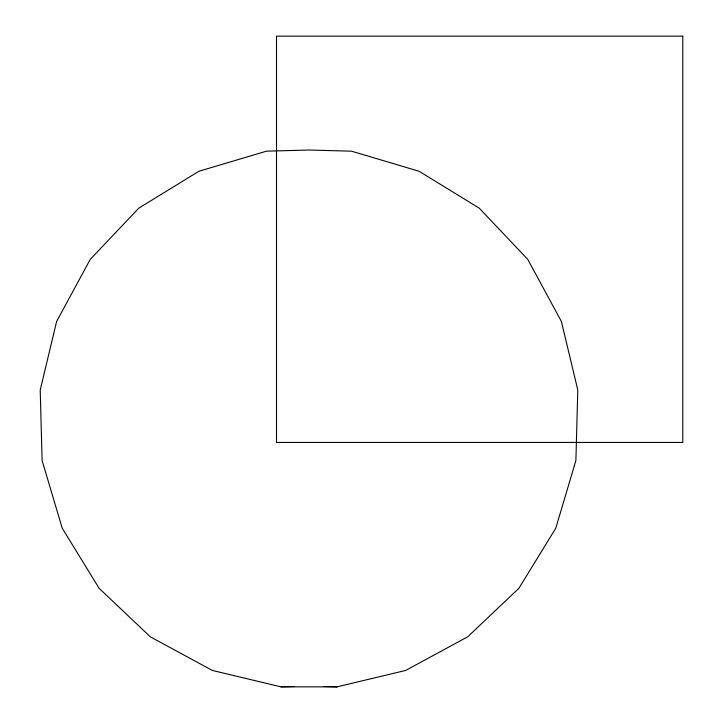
<?xml version="1.0" encoding="UTF-8"?>
<svg xmlns="http://www.w3.org/2000/svg" width="723" height="723" viewBox="0 0 723 723"><rect width="100%" height="100%" fill="white"/><g stroke="black" fill="none" stroke-linecap="round" stroke-linejoin="round"><path stroke-width="1.08" d="M337.045 686.85L405.657 670.438L467.682 636.818L518.888 588.296L555.797 528.17L575.888 460.542L577.794 390.022L561.373 321.41L527.763 259.385L479.241 208.17L419.114 171.261L351.486 151.17L309.001 150.032L266.516 151.17L198.888 171.261L138.771 208.17L90.248 259.385L56.629 321.41L40.217 390.022L42.115 460.542L62.205 528.17L99.114 588.296L150.321 636.818L212.345 670.438L280.958 686.85L337.045 686.85L323.588 686.489M280.958 686.85L294.424 686.489M682.783 36.15L276.502 36.15L276.502 442.44L682.783 442.44L682.783 36.15"/></g></svg>
